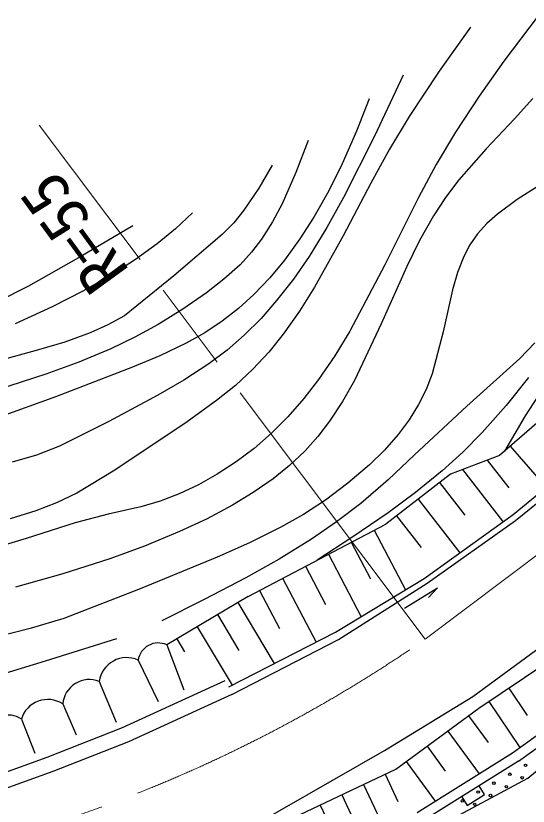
# Model space of a CAD drawing. Units: millimetres, scale not verified. Extents: x 40000 to 680000, y 20000 to 380000.
# Drawn here: x 178137 to 198104, y 277512 to 308290 of the extents above; entities that cross this region are included whole.
import ezdxf
from ezdxf.enums import TextEntityAlignment as Align

# ---------------------------------------------------------------- set-up
doc = ezdxf.new("R2010")
doc.units = ezdxf.units.MM
doc.header["$LTSCALE"] = 1000
doc.linetypes.add('CHAIN', pattern=[18.5, 12, -1.5, 3.5, -1.5])
doc.layers.add('M-BGD', color=7, linetype='Continuous', lineweight=25)
doc.layers.add('M-BMK', color=2, linetype='CHAIN', lineweight=13)
doc.styles.add('ＭＳ ゴシック', font='')
doc.styles.get('ＭＳ ゴシック').set_extended_font_data('MS Gothic')

msp = doc.modelspace()

# ---------------------------------------------------------------- linework, layer by layer
at = {"layer": 'M-BGD'}
for p, q in [((198493, 308290), (197159, 306521)), ((195855, 307854), (194637, 306130)), ((197159, 306521), (196190, 305156)), ((193231, 305974), (192109, 303601)), ((194637, 306130), (193464, 304367)), ((191905, 305062), (191412, 303797)), ((196190, 305156), (195269, 303754)), ((198288, 305067), (197572, 304284)), ((193464, 304367), (192697, 303091)), ((197572, 304284), (196464, 303113)), ((191412, 303797), (190851, 302521)), ((192109, 303601), (190913, 301215)), ((195269, 303754), (194521, 302504)), ((189534, 303432), (189049, 302187)), ((192697, 303091), (191970, 301767)), ((196464, 303113), (195396, 301897)), ((188133, 302469), (187603, 301572)), ((190851, 302521), (190331, 301478)), ((194521, 302504), (193823, 301219)), ((189049, 302187), (188511, 300972)), ((191970, 301767), (190898, 299722)), ((195396, 301897), (194883, 301221)), ((198497, 301653), (197673, 301131)), ((187603, 301572), (187028, 300716)), ((190331, 301478), (189752, 300454)), ((190913, 301215), (190263, 300048)), ((193823, 301219), (192511, 298594)), ((194883, 301221), (194414, 300502)), ((197673, 301131), (196904, 300572)), ((187028, 300716), (186627, 300224)), ((188511, 300972), (188137, 300265)), ((185024, 300614), (184361, 299990)), ((189752, 300454), (189205, 299599)), ((194414, 300502), (193872, 299540)), ((196904, 300572), (196487, 300201)), ((182694, 300116), (180675, 298911)), ((186627, 300224), (186183, 299774)), ((188137, 300265), (187714, 299596)), ((196487, 300201), (196122, 299796)), ((184361, 299990), (183652, 299405)), ((190263, 300048), (189565, 298918)), ((196122, 299796), (195832, 299373)), ((186183, 299774), (184293, 298163)), ((187714, 299596), (187321, 299080)), ((189205, 299599), (188605, 298776)), ((190898, 299722), (189781, 297722)), ((193872, 299540), (193375, 298532)), ((183652, 299405), (182807, 298795)), ((195832, 299373), (195593, 298917)), ((180675, 298911), (178627, 297759)), ((187321, 299080), (186874, 298593)), ((189565, 298918), (188958, 298041)), ((195593, 298917), (195348, 298292)), ((182807, 298795), (181918, 298228)), ((186874, 298593), (186241, 298029)), ((188605, 298776), (188032, 298086)), ((192511, 298594), (191149, 296008)), ((193375, 298532), (192378, 296289)), ((195348, 298292), (195150, 297623)), ((181918, 298228), (180747, 297565)), ((184293, 298163), (182373, 296605)), ((186241, 298029), (185565, 297508)), ((188032, 298086), (187419, 297441)), ((188958, 298041), (188302, 297198)), ((178627, 297759), (177413, 297154)), ((189781, 297722), (189190, 296786)), ((180747, 297565), (179552, 296956)), ((185565, 297508), (184645, 296867)), ((187419, 297441), (186818, 296893)), ((195150, 297623), (194786, 295985)), ((188302, 297198), (187692, 296506)), ((179552, 296956), (178117, 296299)), ((184645, 296867), (183686, 296273)), ((186818, 296893), (186180, 296394)), ((189190, 296786), (188554, 295892)), ((182373, 296605), (181725, 296250)), ((187692, 296506), (187033, 295851)), ((181725, 296250), (181038, 295943)), ((183686, 296273), (182778, 295774)), ((186180, 296394), (185498, 295942)), ((192378, 296289), (191333, 294084)), ((181038, 295943), (180050, 295586)), ((185498, 295942), (184773, 295536)), ((187033, 295851), (186369, 295276)), ((188554, 295892), (187992, 295197)), ((191149, 296008), (190569, 295052)), ((194786, 295985), (194360, 294345)), ((180050, 295586), (179022, 295279)), ((182778, 295774), (181840, 295327)), ((184773, 295536), (183746, 295048)), ((198368, 295555), (197780, 294947)), ((179022, 295279), (176652, 294631)), ((181840, 295327), (180587, 294802)), ((186369, 295276), (185656, 294741)), ((187992, 295197), (187378, 294536)), ((183746, 295048), (182686, 294611)), ((190569, 295052), (189935, 294123)), ((197780, 294947), (195709, 293093)), ((180587, 294802), (179311, 294333)), ((182686, 294611), (179724, 293470)), ((185656, 294741), (184690, 294107)), ((179311, 294333), (177308, 293687)), ((187378, 294536), (186693, 293900)), ((194360, 294345), (194125, 293739)), ((184690, 294107), (183677, 293513)), ((189935, 294123), (189362, 293382)), ((191333, 294084), (190873, 293273)), ((200347, 294087), (196984, 291164)), ((198114, 294211), (197240, 293120)), ((198841, 294039), (197991, 292708)), ((186693, 293900), (185964, 293305)), ((194125, 293739), (193833, 293154)), ((179724, 293470), (176774, 292398)), ((183677, 293513), (181767, 292488)), ((189362, 293382), (188732, 292669)), ((185964, 293305), (184730, 292415)), ((190873, 293273), (190366, 292500)), ((193833, 293154), (193463, 292556)), ((195709, 293093), (193676, 291191)), ((197240, 293120), (196316, 292063)), ((197991, 292708), (197178, 291333)), ((197514, 288871), (202422, 292898)), ((181767, 292488), (179846, 291525)), ((184730, 292415), (183452, 291567)), ((188732, 292669), (188102, 292041)), ((190366, 292500), (189908, 291902)), ((193463, 292556), (193036, 291983)), ((197605, 288634), (202519, 292643)), ((188102, 292041), (187420, 291446)), ((189908, 291902), (189403, 291343)), ((193036, 291983), (192503, 291376)), ((196316, 292063), (195558, 291300)), ((179846, 291525), (178939, 291187)), ((183452, 291567), (181991, 290600)), ((197404, 291530), (198798, 289925)), ((178939, 291187), (178001, 290902)), ((187420, 291446), (186722, 290916)), ((189403, 291343), (188806, 290784)), ((192503, 291376), (191924, 290808)), ((193676, 291191), (192644, 290222)), ((195558, 291300), (194749, 290572)), ((196984, 291164), (195070, 290447)), ((186722, 290916), (185989, 290436)), ((196505, 290985), (197343, 289903)), ((181991, 290600), (180519, 289697)), ((188806, 290784), (188165, 290265)), ((191924, 290808), (191075, 290089)), ((194749, 290572), (193715, 289733)), ((195548, 290626), (197108, 288613)), ((185989, 290436), (185262, 290028)), ((188165, 290265), (187391, 289724)), ((195070, 290447), (192551, 288495)), ((185262, 290028), (184502, 289672)), ((191075, 290089), (190201, 289427)), ((192644, 290222), (191577, 289302)), ((194650, 290121), (195638, 288846)), ((180519, 289697), (179729, 289329)), ((184502, 289672), (183768, 289391)), ((187391, 289724), (186577, 289228)), ((193715, 289733), (192643, 288941)), ((179729, 289329), (178913, 289016)), ((183768, 289391), (183009, 289166)), ((190201, 289427), (189349, 288875)), ((193810, 289471), (195435, 287374)), ((178913, 289016), (177922, 288707)), ((183009, 289166), (181730, 288888)), ((186577, 289228), (185566, 288690)), ((191577, 289302), (190639, 288587)), ((181730, 288888), (180456, 288549)), ((189349, 288875), (188463, 288373)), ((192643, 288941), (191273, 288004)), ((192971, 288820), (193932, 287580)), ((194049, 286377), (197514, 288871)), ((180456, 288549), (178547, 287931)), ((185566, 288690), (184518, 288202)), ((187190, 285683), (192551, 288495)), ((190639, 288587), (189656, 287913)), ((194167, 286200), (197605, 288634)), ((184518, 288202), (183155, 287642)), ((188463, 288373), (187241, 287766)), ((192104, 288261), (193323, 285938)), ((178547, 287931), (176611, 287367)), ((189656, 287913), (188400, 287137)), ((191273, 288004), (189879, 287093)), ((191211, 287792), (191959, 286365)), ((183155, 287642), (181796, 287148)), ((187241, 287766), (185986, 287210)), ((185986, 287210), (182986, 285980)), ((190317, 287323), (191593, 284891)), ((181796, 287148), (179967, 286563)), ((188400, 287137), (187106, 286409)), ((189424, 286855), (190207, 285363)), ((179967, 286563), (178122, 286036)), ((187106, 286409), (185480, 285558)), ((188530, 286386), (189836, 283898)), ((190590, 284284), (194049, 286377)), ((182986, 285980), (180003, 284823)), ((190709, 284006), (194167, 286200)), ((193290, 285228), (194565, 286018)), ((194565, 286018), (194216, 285632)), ((187190, 285683), (184017, 283794)), ((187637, 285917), (188417, 284429)), ((185480, 285558), (183834, 284733)), ((186793, 285447), (188211, 283065)), ((180003, 284823), (178692, 284431)), ((186000, 284975), (186833, 283576)), ((178692, 284431), (177355, 284095)), ((185207, 284502), (186565, 282222)), ((195952, 281782), (199607, 284475)), ((186433, 282154), (190590, 284284)), ((179298, 283170), (182068, 284047)), ((184017, 283794), (184681, 282039)), ((184414, 284030), (184717, 283522)), ((186551, 281859), (190709, 284006)), ((196184, 281327), (200047, 283939)), ((176514, 282323), (179298, 283170)), ((182904, 283200), (183686, 281589)), ((181388, 282371), (182051, 280784)), ((182296, 280574), (186302, 282404)), ((197343, 282111), (198061, 281049)), ((197498, 279592), (201006, 282114)), ((186551, 281859), (182531, 280021)), ((192508, 279685), (195952, 281782)), ((197721, 279260), (201236, 281786)), ((179966, 281494), (180487, 280286)), ((192948, 278954), (196184, 281327)), ((196570, 281588), (197782, 279796)), ((198096, 278598), (201412, 281386)), ((195779, 281030), (196538, 279996)), ((178355, 280902), (178876, 279575)), ((179365, 279420), (182296, 280574)), ((194970, 280437), (196190, 278773)), ((182531, 280021), (179576, 278859)), ((194161, 279844), (194867, 278881)), ((186215, 276081), (192508, 279685)), ((193776, 277262), (197498, 279592)), ((176683, 278463), (179365, 279420)), ((193353, 279251), (194485, 277706)), ((197721, 279260), (193990, 276924)), ((179576, 278859), (176863, 277890)), ((188730, 276951), (192948, 278954)), ((192526, 278754), (193028, 277698)), ((194202, 276527), (198096, 278598)), ((191683, 278353), (192570, 276484)), ((196407, 277965), (196195, 278304)), ((190839, 277953), (191403, 276765)), ((195729, 277541), (196407, 277965)), ((195517, 277880), (195729, 277541)), ((189996, 277552), (190973, 275494))]:
    msp.add_line(p, q, dxfattribs=at)
for centre in [(198002, 279102), (197386, 278755), (197867, 278620), (196769, 278409), (197251, 278274), (196153, 278063), (196634, 277928), (195536, 277717), (196018, 277581)]:
    msp.add_circle(centre, 49.8, dxfattribs=at)
for centre, radius, start, end in [((183683, 283080), 788, 64.9411, 171.2013), ((182457, 282217), 1080, 65.543, 171.8032), ((181006, 281400), 1044, 68.5306, 174.7909), ((179382, 280594), 1073, 57.0557, 163.3159), ((177845, 280150), 908, 55.8955, 162.1557)]:
    msp.add_arc(centre, radius, start, end, dxfattribs=at)
at = {"layer": 'M-BMK'}
for q in [(179054, 304035), (204017, 291482)]:
    msp.add_line((194083, 284010), q, dxfattribs=at)
msp.add_arc((162386, 329782), 55675, 253.5216, 304.7023, dxfattribs=at)

# ---------------------------------------------------------------- texts
at = {"layer": 'M-BGD', "style": 'ＭＳ ゴシック'}
msp.add_text('R=55', height=1833, rotation=126.1, dxfattribs=at).set_placement((183043, 298681), align=Align.BOTTOM_LEFT)

doc.saveas('drawing.dxf')
